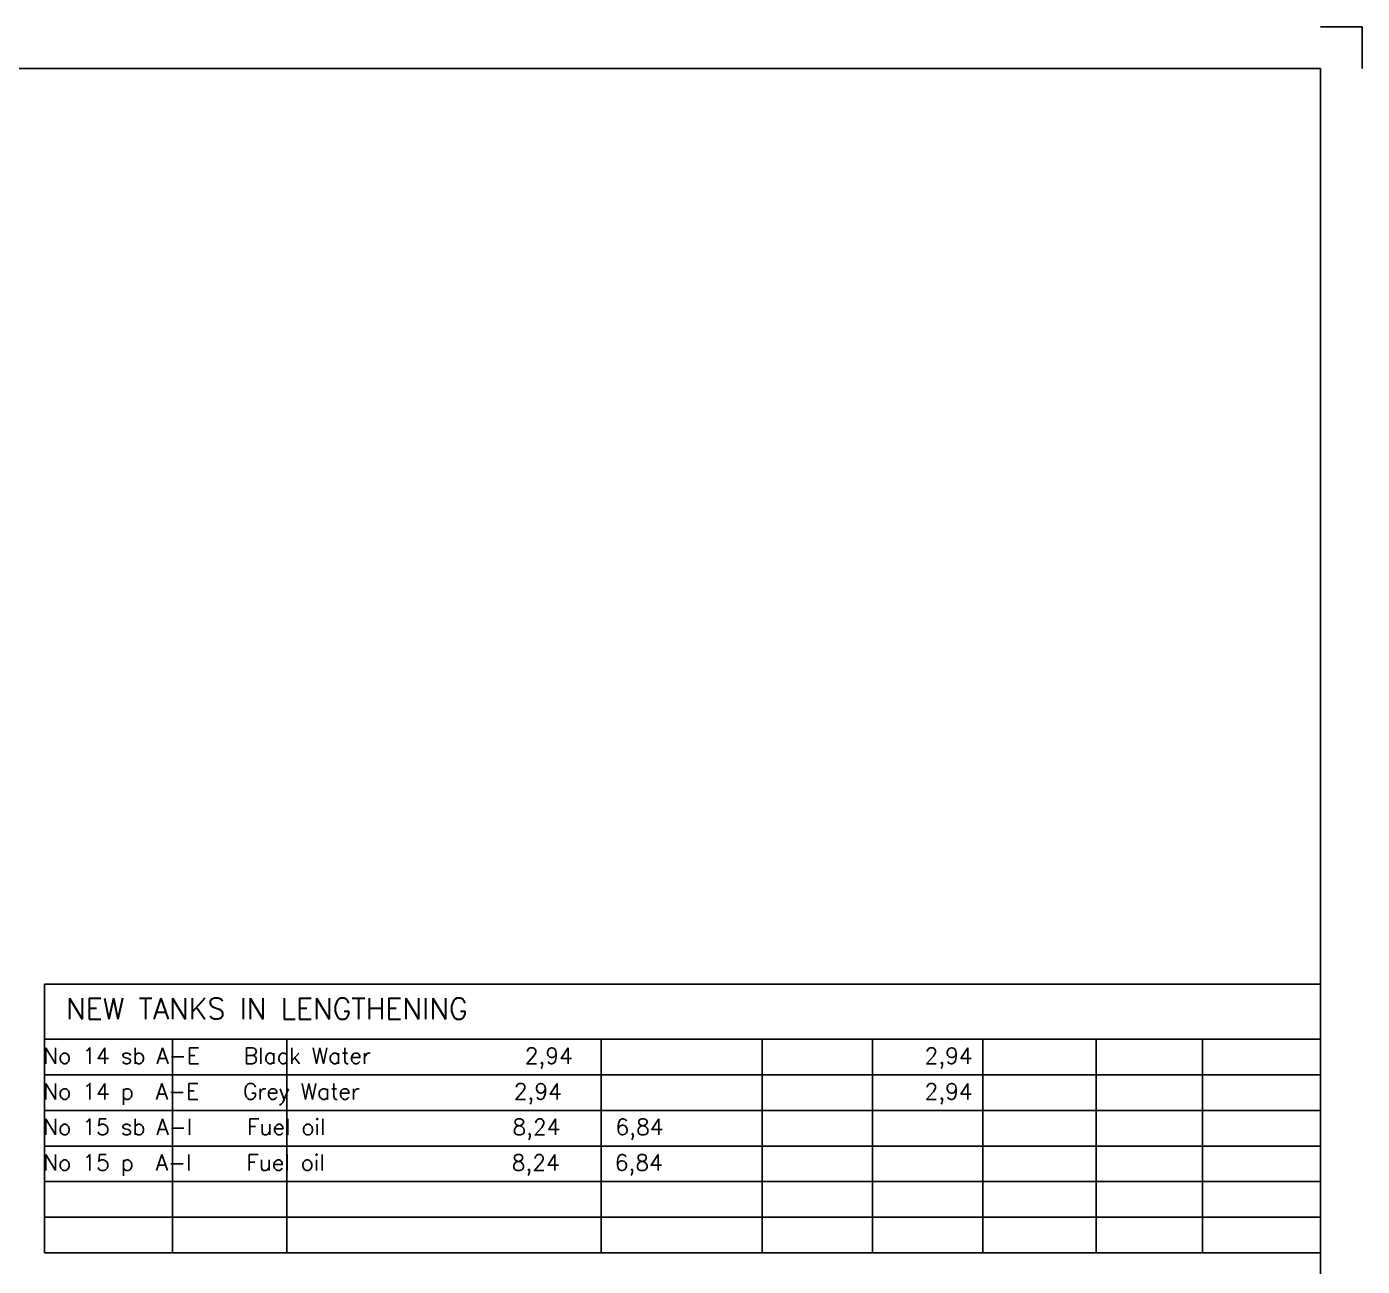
# Model space of a CAD drawing. Header units: millimetres. Extents: x -1766 to 57634, y -706 to 41248.
# Drawn here: x 35139 to 57634, y 20368 to 41248 of the extents above; entities that cross this region are included whole.
import ezdxf

# ---------------------------------------------------------------- set-up
doc = ezdxf.new("R2010")
doc.units = ezdxf.units.MM
doc.header["$LTSCALE"] = 200
for name, color, linetype in [('S0CO3', 3, 'Continuous'), ('S0CO5', 4, 'Continuous'), ('S0TX2', 2, 'Continuous')]:
    doc.layers.add(name, color=color, linetype=linetype)
doc.styles.add('25', font='romans', dxfattribs={"height": 250})
doc.styles.add('ROMANS', font='romans', dxfattribs={"height": 100})

# ---------------------------------------------------------------- blocks, each defined once
blk = doc.blocks.new('A2')
at = {"color": 2}
for p, q in [((58693.697862, 41954.339988), (59399.999882, 41954.339988)), ((59399.999882, 41954.339988), (59399.999882, 41248.037968))]:
    blk.add_line(p, q, dxfattribs=at)
at = {"color": 7}
for p, q in [((1765.75505, 41248.037968), (58693.697862, 41248.037968)), ((58693.697862, 41248.037968), (58693.697862, 706.30202))]:
    blk.add_line(p, q, dxfattribs=at)

msp = doc.modelspace()

# ---------------------------------------------------------------- linework, layer by layer
at = {"layer": 'S0CO3'}
for p, q in [((35437.241, 25120.156), (56927.943, 25120.156)), ((35437.241, 25120.156), (35437.241, 20593.325)), ((56927.943, 25120.156), (56927.943, 20593.325)), ((35437.241, 24193.325), (56927.943, 24193.325)), ((37592.475, 24193.325), (37592.475, 20593.325)), ((39520.233, 24193.325), (39520.233, 20593.325)), ((44817.223, 24193.325), (44817.223, 20593.325)), ((47526.503, 24193.325), (47526.503, 20593.325)), ((49384.792, 24193.325), (49384.792, 20593.325)), ((51243.08, 24193.325), (51243.08, 20593.325)), ((53153.47, 24193.325), (53153.47, 20593.325)), ((54942.29, 24193.325), (54942.29, 20593.325)), ((35437.241, 23593.325), (56927.943, 23593.325)), ((35437.241, 22993.325), (56927.943, 22993.325)), ((35437.241, 22393.325), (56927.943, 22393.325)), ((35437.241, 21793.325), (56927.943, 21793.325)), ((35437.241, 21193.325), (56927.943, 21193.325)), ((35437.241, 20593.325), (56927.943, 20593.325))]:
    msp.add_line(p, q, dxfattribs=at)

# ---------------------------------------------------------------- block references
msp.add_blockref('A2', (-1765.755, -706.302))

# ---------------------------------------------------------------- texts
at = {"layer": 'S0CO5', "style": '25'}
msp.add_text('NEW TANKS IN LENGTHENING', height=351.5625, dxfattribs=at).set_placement((35801.891, 24532.272))
at = {"layer": 'S0TX2', "char_height": 270, "attachment_point": 1, "style": 'ROMANS'}
for s, insert in [('\\pxql; No 14 sb A-E    Black Water              2,94                                2,94', (35230.688, 24049.409)), ('\\pxql; No 14 p  A-E    Grey Water              2,94                                 2,94', (35230.688, 23449.409)), ('\\pxql; No 15 sb A-I     Fuel oil                 8,24     6,84  ', (35230.688, 22849.409)), ('\\pxql; ', (35230.688, 22249.409)), ('\\pxql; No 15 p  A-I     Fuel oil                 8,24     6,84  ', (35230.688, 22249.409))]:
    msp.add_mtext_dynamic_manual_height_columns(s, width=22075.60657, gutter_width=12.5, heights=[0], dxfattribs=dict(at, insert=insert))

doc.saveas('drawing.dxf')
